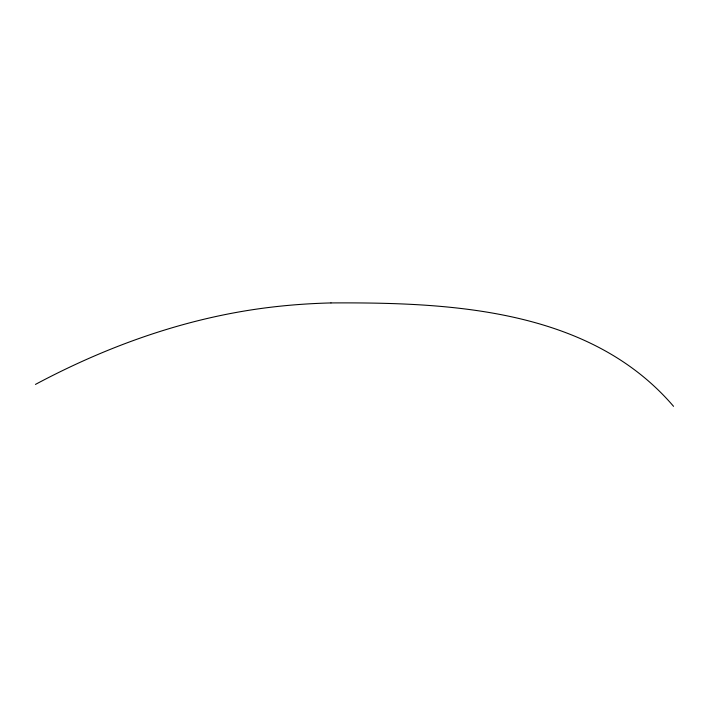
<?xml version="1.0" encoding="UTF-8"?>
<svg xmlns="http://www.w3.org/2000/svg" width="709" height="709" viewBox="0 0 709 709"><rect width="100%" height="100%" fill="white"/><g stroke="black" fill="none" stroke-linecap="round" stroke-linejoin="round"><path stroke-width="1.06" d="M35.45 384.411C107.502 345.939 185.767 317.951 267.036 307.697A247.069 87.606 1 0 1 330.961 302.929M330.961 302.929C450.224 302.256 589.844 308.539 673.55 406.328"/></g></svg>
